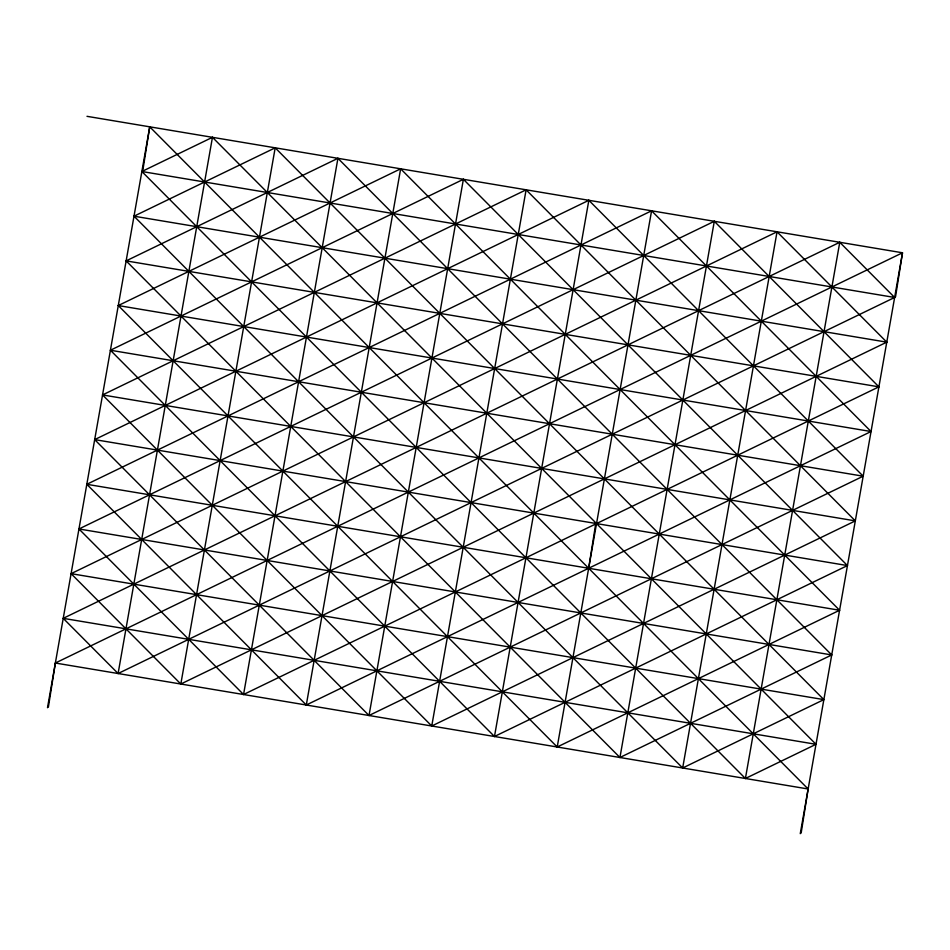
<?xml version="1.0" encoding="UTF-8"?>
<svg xmlns="http://www.w3.org/2000/svg" width="950" height="950" viewBox="0 0 950 950"><rect width="100%" height="100%" fill="white"/><g stroke="black" fill="none" stroke-linecap="round" stroke-linejoin="round"><path stroke-width="1.43" d="M48.391 707.061L55.361 663.029L902.5 252.783L895.529 296.816M142.761 170.857L149.732 126.825L808.129 788.987L801.159 833.019M588.668 568.266L595.638 524.234M47.5 707.703L149.732 126.825M118.097 673.526L894.639 297.469L839.764 242.297L63.223 618.343L118.097 673.526L212.456 137.322L816.002 744.301L745.406 778.489L141.871 171.511L212.456 137.322M180.821 684.024L886.778 342.154L777.041 231.8L71.096 573.658L180.821 684.024L275.191 147.82L823.864 699.616L682.67 767.992L133.998 216.196L275.191 147.82M243.556 694.509L878.904 386.84L714.305 221.303L78.957 528.972L243.556 694.509L337.927 158.317L831.725 654.942L619.946 757.494L126.136 260.882L337.927 158.317M306.292 705.007L871.043 431.526L651.581 210.805L86.818 484.298L306.292 705.007L400.651 168.815L839.586 610.256L557.211 746.997L118.275 305.556L400.651 168.815M369.016 715.504L863.182 476.199L588.846 200.308L94.679 439.613L369.016 715.504L463.386 179.312L847.447 565.571L494.475 736.499L110.414 350.241L463.386 179.312M431.751 726.002L526.11 189.81L855.321 520.885L431.751 726.002L102.552 394.927L526.11 189.81M494.475 736.499L588.846 200.308M557.211 746.997L651.581 210.805M619.946 757.494L714.305 221.303M682.67 767.992L777.041 231.8M745.406 778.489L839.764 242.297M800.268 833.672L902.5 252.783L86.996 116.327M141.871 171.511L894.639 297.469M133.998 216.196L886.778 342.154M126.136 260.882L878.904 386.84M118.275 305.556L871.043 431.526M110.414 350.241L863.182 476.199M102.552 394.927L855.321 520.885M94.679 439.613L847.447 565.571M86.818 484.298L839.586 610.256M78.957 528.972L831.725 654.942M71.096 573.658L823.864 699.616M63.223 618.343L816.002 744.301M55.361 663.029L808.129 788.987"/></g></svg>
